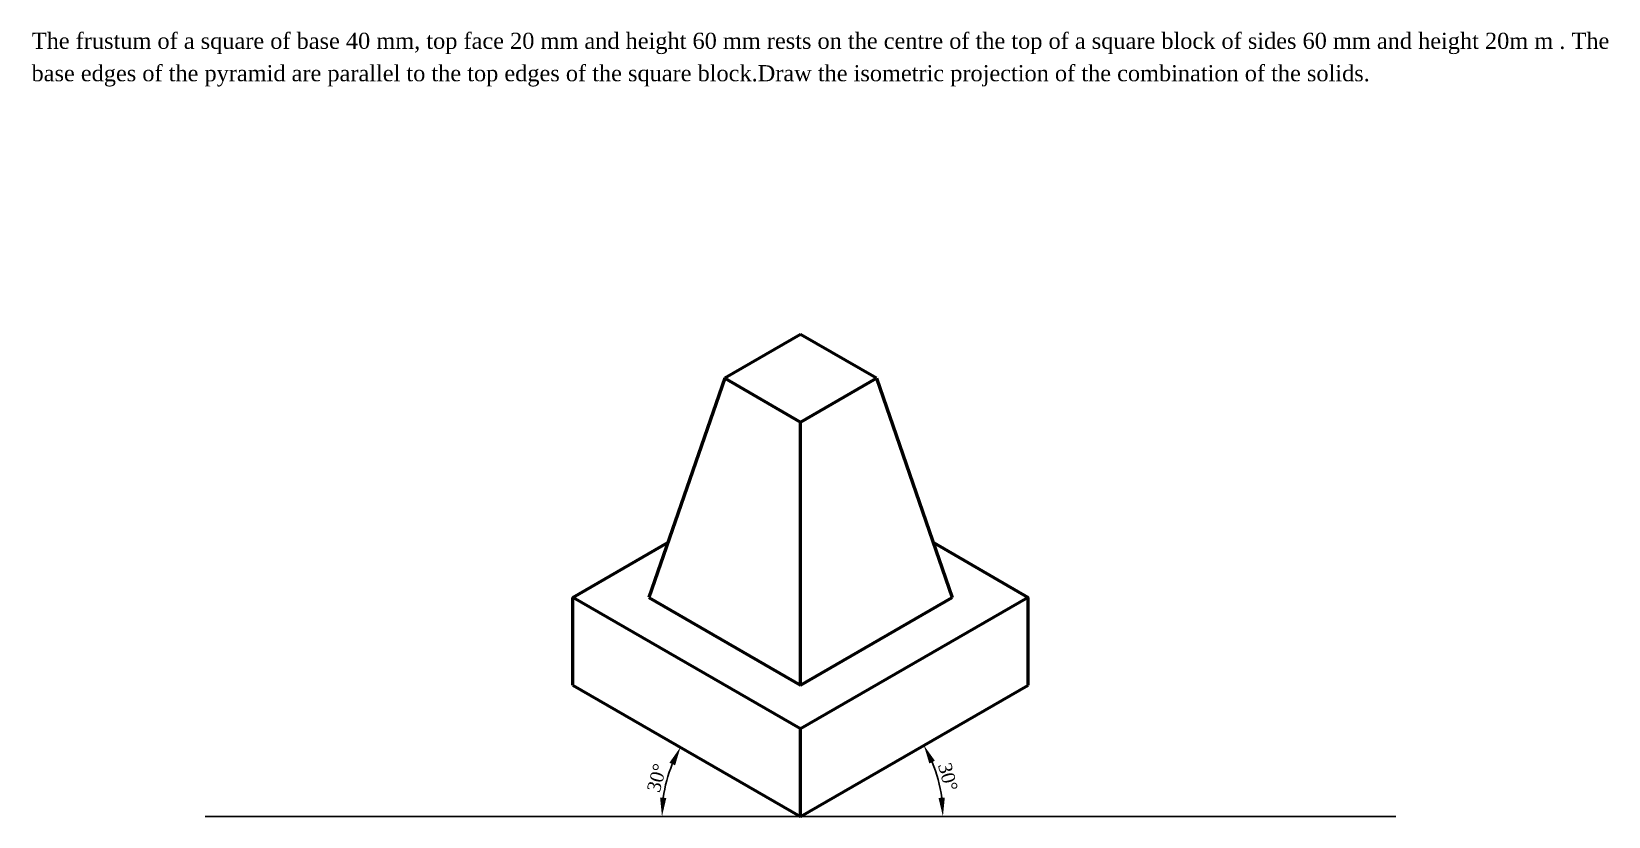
# Paper-space layout 'Layout16' of a CAD drawing. Header units: millimetres. Extents: x 4 to 298, y 61 to 208.
import ezdxf

# ---------------------------------------------------------------- set-up
doc = ezdxf.new("R2010")
doc.units = ezdxf.units.MM
doc.header["$LTSCALE"] = 0.4
doc.styles.get("Standard").update_dxf_attribs({"font": 'times.ttf', "height": 3})
doc.dimstyles.new('ISO-25', dxfattribs={"dimtxt": 2.5, "dimasz": 3.5, "dimexe": 1.25, "dimexo": 0.625, "dimtad": 1, "dimdsep": 46, "dimtxsty": 'Standard', "dimcen": 2.5, "dimadec": 0, "dimazin": 3, "dimtfac": 1, "dimtmove": 0, "dimatfit": 3, "dimfxl": 1, "dimarcsym": 0})

# ---------------------------------------------------------------- blocks, each defined once
blk = doc.blocks.new('*D64')
at = {"color": 0, "lineweight": -2, "transparency": 16777216}
blk.add_arc((147.47, 61.42), 26.51, 7.5697, 22.4303, dxfattribs=at)
at = {"color": 0, "transparency": 16777216}
for points in [[(171.45, 71.28), (172.49, 71.79), (170.42, 74.68)], [(174.33, 64.95), (173.16, 64.87), (173.98, 61.42)]]:
    blk.add_solid(points, dxfattribs=at)
at = {"layer": 'Defpoints', "color": 0, "transparency": 16777216}
for p in [(189.87, 85.9), (173.57, 66.02), (36.58, 61.42), (147.47, 61.42), (258.35, 61.42)]:
    blk.add_point(p, dxfattribs=at)
at = {"color": 0, "transparency": 16777216, "insert": (174.91, 68.77), "char_height": 2.5, "attachment_point": 5, "rotation": 285}
blk.add_mtext('30°', dxfattribs=at)
blk = doc.blocks.new('*D65')
at = {"color": 0, "lineweight": -2, "transparency": 16777216}
blk.add_arc((147.47, 61.42), 25.82, 157.7726, 172.2274, dxfattribs=at)
at = {"color": 0, "transparency": 16777216}
for points in [[(123.04, 71.44), (124.09, 70.93), (125.1, 74.33)], [(122.46, 64.87), (121.3, 64.95), (121.65, 61.42)]]:
    blk.add_solid(points, dxfattribs=at)
at = {"layer": 'Defpoints', "color": 0, "transparency": 16777216}
for p in [(105.06, 85.9), (123.2, 70.25), (36.58, 61.42), (147.47, 61.42), (258.35, 61.42)]:
    blk.add_point(p, dxfattribs=at)
at = {"color": 0, "transparency": 16777216, "insert": (120.69, 68.6), "char_height": 2.5, "attachment_point": 5, "rotation": 75}
blk.add_mtext('30°', dxfattribs=at)

psp = doc.layouts.new('Layout16')

# ---------------------------------------------------------------- linework, layer by layer
at = {"lineweight": 50}
for p, q in [((147.465, 151.181), (133.332, 143.021)), ((161.599, 143.021), (147.465, 151.181)), ((133.332, 143.021), (119.198, 102.221)), ((133.332, 143.021), (147.465, 134.861)), ((147.465, 134.861), (161.599, 143.021)), ((161.599, 143.021), (175.732, 102.221)), ((147.465, 85.901), (147.465, 134.861)), ((105.064, 102.221), (122.731, 112.421)), ((172.199, 112.421), (189.866, 102.221)), ((105.064, 85.901), (105.064, 102.221)), ((147.465, 77.741), (105.064, 102.221)), ((119.198, 102.221), (147.465, 85.901)), ((189.866, 102.221), (147.465, 77.741)), ((147.465, 85.901), (175.732, 102.221)), ((189.866, 85.901), (189.866, 102.221)), ((105.064, 85.901), (147.465, 61.421)), ((147.465, 61.421), (189.866, 85.901)), ((147.465, 61.421), (147.465, 77.741))]:
    psp.add_line(p, q, dxfattribs=at)
psp.add_line((36.581, 61.421), (258.349, 61.421))

# ---------------------------------------------------------------- texts
for s, p in [('The frustum of a square of base 40 mm, top face 20 mm and height 60 mm rests on the centre of the top of a square block of sides 60 mm and height 20m m . The ', (4.271, 204.38)), ('base edges of the pyramid are parallel to the top edges of the square block.Draw the isometric projection of the combination of the solids.', (4.223, 198.347))]:
    psp.add_text(s, height=3, dxfattribs=at).set_placement(p)

# ---------------------------------------------------------------- dimensions: what is measured, and where the dimension line sits
for base, line2, picture, middle in [((173.574, 66.024), ((147.465, 61.421), (189.866, 85.901)), '*D64', (174.91, 68.775)), ((123.202, 70.252), ((105.064, 85.901), (147.465, 61.421)), '*D65', (120.687, 68.596))]:
    dim = psp.add_angular_dim_2l(base=base, line1=((36.581, 61.421), (258.349, 61.421)), line2=line2, dimstyle='ISO-25')
    dim.commit()
    dim.dimension.update_dxf_attribs({"geometry": picture, "text_midpoint": middle})

doc.saveas('drawing.dxf')
